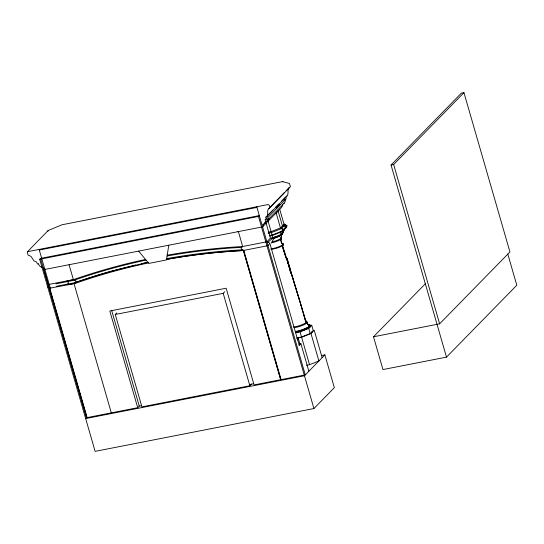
<?xml version="1.0" encoding="UTF-8"?>
<svg xmlns="http://www.w3.org/2000/svg" width="544" height="544" viewBox="0 0 544 544"><rect width="100%" height="100%" fill="white"/><g stroke="black" fill="none" stroke-linecap="round" stroke-linejoin="round"><path stroke-width="0.82" d="M284.539 228.188L284.403 229.493L284.471 228.664L286.851 226.399L287.035 225.529L285.233 224.74L283.771 226.229L283.424 225.597A0.85 0.762 -79 0 0 283.186 225.651L282.792 225.808M168.79 245.188L166.464 259.95L148.791 263.412L148.158 262.222L117.062 269.674A662.531 600.875 44.4 0 0 75.147 282.622L56.583 286.273M281.656 242.386L280.894 239.748A0.877 0.734 53.4 0 1 280.888 239.265L281.296 238.898L281.289 235.504L282.057 233.934M281.812 233.77L282.105 234.342L280.847 235.28A10.69 2.387 -16.1 0 1 271.796 238.823M282.819 232.839L281.656 234.688M280.5 240.156A0.877 0.836 27.9 0 1 280.507 239.659C281.717 238.34 280.806 235.858 282.03 234.403L281.84 233.723L282.411 233.614L281.724 231.22M280.962 239.231L281.33 238.544A8.289 1.85 -16.1 0 0 281.105 238.122M286.062 258.189L282.288 246.364A0.877 0.836 27.9 0 1 282.295 245.868L282.955 244.181M282.758 245.439L283.118 244.759A8.289 1.85 -16.1 0 0 282.9 244.331M306.313 322.361L306.66 322.15L309.781 326.971A11.75 2.625 -16.1 0 1 295.678 332.493M306.32 322.334L309.577 326.278A11.75 2.625 -16.1 0 0 308.666 324.496M295.474 331.799A11.75 2.625 -16.1 0 0 309.577 326.278L306.7 323.109L306.87 321.599A9.806 2.19 -16.1 0 0 305.748 320.783M306.7 323.109L307.095 322.374A9.806 2.19 -16.1 0 0 306.83 321.871M309.216 326.203L309.223 326.182A11.41 2.55 -16.1 0 0 309.332 324.822M284.709 229.452L283.546 229.84M285.933 227.174L285.906 227.997L286.742 225.821L285.117 224.856L281.432 228.623L271.408 232.601L268.104 233.247M281.717 200.994L285.831 196.792L286.178 198.791L266.206 219.212L265.86 217.219L272.911 210.011M282.105 234.342C280.65 235.307 282.588 237.606 280.745 238.483M265.86 217.219C269.396 215.655 266.342 211.188 268.498 208.787L284.362 192.562M266.206 219.212L265.288 219.45M266.907 216.498L287.028 195.922C289.286 193.521 286.654 189.557 289.428 187.408M285.926 227.977L284.084 229.289L285.165 228.188M47.981 231.254L48.117 230.54L27.241 251.974L28.07 255.088L30.981 256.36L34.061 260.964L36.672 262.079L37.373 263.949L38.4 263.86M268.498 208.787C270.592 208.284 269.858 205.027 268.26 204.51L27.404 251.716M285.818 227.29L282.132 231.057L272.109 235.035L269.634 235.518M43.785 269.042L44.9 268.818M49.32 288.218L50.436 288M39.685 259.277L40.514 258.42L259.311 215.601L258.475 216.451L39.685 259.277L95.125 451.357L313.922 408.537L334.336 387.661L324.87 354.872L321.545 355.524M251.423 384.146L249.859 385.744L141.923 406.871L115.253 314.473L116.817 312.875M286.13 190.754L289.068 187.755M269.613 207.964L290.394 186.701L289.496 183.498L282.574 181.614L62.057 224.76L48.171 230.5M275.257 207.604L278.786 204M276.366 208.114L279.868 204.537M283.954 200.362L285.117 199.165M267.104 219.932L268.872 218.13M264.561 223.264L284.179 203.198M267.09 221.598L269.423 219.212M141.386 405.688L139.278 406.096L137.714 407.694L86.496 417.717L85.66 418.574L304.456 375.748L324.87 354.872M266.118 223.19L270.429 238.129L266.859 241.774L267.662 241.679L267.934 242.338L272.054 238.564L273.095 238.898L273.455 239.639L272.32 241.006L272.367 241.754M282.214 231.764L284.158 229.724M115.253 314.473L223.19 293.345L224.754 291.747M270.98 238.503L281.153 234.899L283.676 232.322L283.213 230.724M446.495 357.129L391.054 165.043L461.36 93.146L463.95 92.643L509.932 251.94L439.627 323.836L373.504 336.777L382.969 369.566L446.495 357.129L516.8 285.233L507.797 254.048M391.054 165.043L393.652 164.54L463.95 92.643M297.466 339.952L298.466 338.932L299.955 344.08L298.948 345.107M295.399 332.778L300.05 331.867L308.74 328.42L311.753 325.346L313.235 330.494L310.23 333.567L301.539 337.015L296.888 337.926M308.856 371.246L300.934 343.788L299.309 345.447L269.933 243.671M296.997 338.137L301.621 337.232L310.978 333.52L314.214 330.201L322.143 357.66M373.504 336.777L425.49 283.608M268.804 232.111L271.116 231.662L280.473 227.943L276.162 213.01L278.113 211.018L282.418 225.95L284.043 224.298L284.866 224.216L285.117 224.856M286.661 196.275L287.028 195.922M282.696 206.339L282.397 204.292M282.207 231.717L282.894 229.765L281.071 227.922M281.153 234.546L282.411 233.614M281.799 234.546L280.561 235.464A10.275 2.292 -16.1 0 1 272.496 238.7M281.078 238.143L279.949 238.979A8.289 1.85 -16.1 0 1 271.585 242.053M281.296 238.898L280.167 239.734A8.289 1.85 -16.1 0 1 271.15 242.937M282.057 243.277C283.73 242.746 283.499 245.364 281.792 245.364A8.289 1.85 -16.1 0 1 270.932 248.866M282.921 244.542L283.084 245.106L281.962 245.942A8.289 1.85 -16.1 0 1 271.096 249.444M306.66 322.15L305.456 323.048A9.806 2.19 -16.1 0 1 293.304 327.094M306.884 322.925L305.68 323.823A9.806 2.19 -16.1 0 1 295.011 327.61M309.223 326.182L309.25 326.169A11.41 2.55 -16.1 0 1 295.535 331.541M284.471 228.664C286.477 228.024 285.92 225.359 283.771 226.229M67.701 284.131L67.83 284.063A1.374 1.244 44.4 0 0 67.136 281.629L66.96 281.112M75.154 282.642L76.085 281.173L74.453 280.208L55.882 283.846M282.248 230.935L283.166 230.017L283.064 229.214L281.547 228.507L281.302 227.861L280.48 227.943L284.043 224.298L279.732 209.358M48.219 285.457L48.62 284.492L73.957 279.534L74.453 280.208M280.534 234.886L271.572 238.299M282.588 244.868L282.989 243.787L281.561 243.297M280.82 232.145L272.238 235.552L269.926 236.001M306.462 365.289L309.543 364.691L318.9 360.978L310.978 333.52M272.7 237.83L274.224 237.381A10.69 2.387 -16.1 0 0 276.712 236.497M135.674 265.003L110.996 271.334A661.592 600.018 44.4 0 0 74.902 282.703L75.358 283.363A665.462 603.527 44.4 0 1 148.403 262.949M283.084 245.106L282.683 245.48A0.877 0.734 53.4 0 0 282.69 245.956L286.715 258.733M141.658 263.636L147.866 262.29L138.645 251.09M74.501 283.54L75.358 283.363L49.314 288.286M39.277 250.029L256.945 207.427M44.751 268.981L43.472 268.77M262.419 226.372L263.432 225.971L262.99 224.142M44.88 269.443L262.562 226.868L281.826 207.169L281.683 206.672M282.418 225.95L282.962 225.692L283.315 226.318M266.03 241.937L242.032 246.643L241.094 248.873L241.665 249.553L242.991 249.812L242.937 250.56A665.462 603.527 44.4 0 0 166.552 259.406L166.845 259.332A666.278 604.268 44.4 0 1 236.314 250.934L242.937 250.56L267.152 245.827M310.243 326.883L309.781 326.971A11.75 2.625 -16.1 0 0 309.896 325.564M311.732 332.03L312.596 331.86M249.764 384.472L253.524 383.738M304.463 375.061L254.068 384.921L226.161 288.225L109.806 310.998L137.714 407.694M267.988 245.664L268.77 245.432L268.634 244.766L269.6 243.576L269.26 242.814L267.934 242.338M67.864 284.832L72.774 283.873M237.544 231.73L238.367 231.574L242.678 246.507M306.503 322.252L306.347 322.238A0.898 0.816 44.4 0 1 305.796 321.606M284.825 224.087L285.233 224.74M271.218 237.918L271.619 238.571M48.858 287.667L49.246 287.708L86.754 417.67L44.016 269.838M306.571 322.143L306.537 322.136A0.904 0.755 53.4 0 1 305.98 321.47M308.774 324.761L311.753 325.346M296.976 338.64L298.466 338.932M299.329 343.475L300.934 343.788M282.574 181.614L282.955 181.914M66.926 281.051L73.379 279.65L69.068 264.71M48.185 287.422L47.58 286.477M283.941 229.01L284.403 229.663L282.458 231.669L281.602 231.832L282.452 231.656L284.403 229.677L282.452 231.656L281.996 231.003M281.452 243.447L282.921 243.909L282.39 245.691A0.87 0.789 44.4 0 0 282.39 246.18L286.151 258.019M271.184 231.846L272.292 235.674M287.511 262.738L287.803 263.65M289.619 268.954L289.904 269.865M298.214 296.058L286.674 258.672L290.972 273.659M298.547 296.854L301.192 306.116M299.846 301.539L286.749 258.522L290.374 271.143M300.172 302.342L302.79 311.61M301.519 306.918L305.436 320.77M393.652 164.54L439.627 323.836M308.74 328.42L310.23 333.567M280.235 231.717L281.153 234.899M305.952 321.477L286.994 258.346L290.387 270.178M303.117 312.412L305.708 321.722A0.904 0.864 27.9 0 0 306.292 322.354M280.826 238.326L281.044 239.081L280.602 239.482A0.87 0.789 44.4 0 0 280.595 239.972L281.357 242.604M272.211 234.899L273.129 238.082M267.94 220.653L271.116 231.662M300.05 331.867L301.539 337.015M301.621 337.232L309.543 364.691M256.754 206.761L305.286 374.898M258.475 216.451L313.922 408.537M243.8 250.396L281.105 379.63M223.19 293.345L249.859 385.744M111.602 310.209L139.278 406.096M74.018 283.628L111.316 412.862M67.81 284.077L67.966 284.614M39.086 249.37L50.32 288.272M49.83 288.368L87.135 417.595M40.514 258.42L86.496 417.717M166.675 258.604L166.845 259.332M282.132 233.124A10.69 2.387 -16.1 0 1 282.418 233.682M280.888 237.368A8.289 1.85 -16.1 0 1 281.112 237.796M280.656 234.6A10.69 2.387 -16.1 0 1 278.902 235.552M167.219 255.197A674.601 611.816 44.4 0 1 242.4 246.554M167.096 255.986A672.976 610.341 44.4 0 1 242.005 247.33M73.651 279.582A674.601 611.816 44.4 0 1 145.513 259.447M74.426 280.133A672.976 610.341 44.4 0 1 146.057 260.1M166.675 258.618A667.196 605.098 44.4 0 1 242.719 249.812M285.158 199.437A4.311 4.202 -13.8 0 1 284.016 203.408M43.044 267.369A4.08 3.699 44.4 0 1 42.806 267.376M42.078 267.315A4.08 3.699 44.4 0 1 38.563 263.847M265.132 219.497A4.08 3.699 44.4 0 1 263.058 224.305M243.379 250.301L280.724 379.705L243.379 250.301"/></g></svg>
